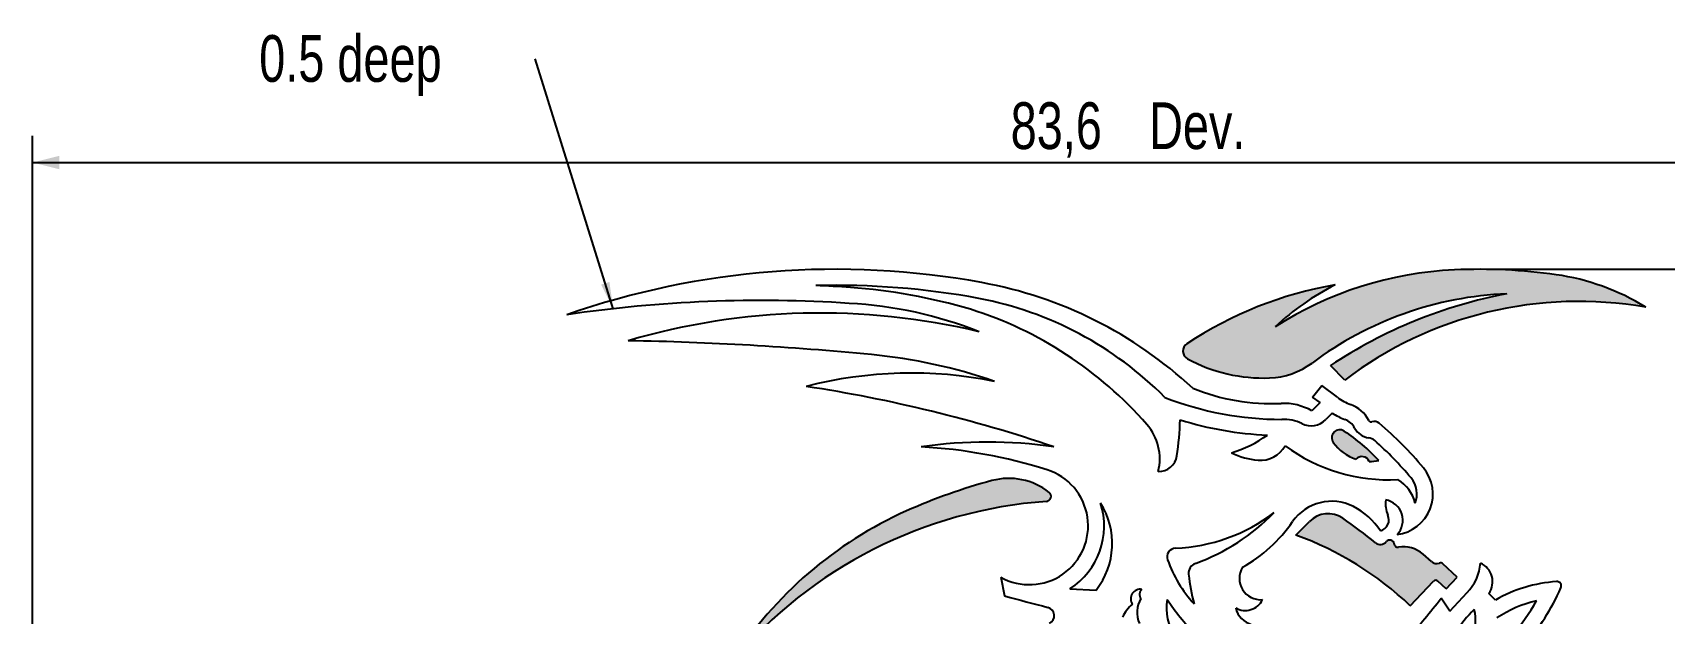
# Model space of a CAD drawing. Header units: millimetres. Extents: x 8 to 586, y 8 to 412.
# Drawn here: x 401.3 to 523.5, y 243.8 to 287.4 of the extents above; entities that cross this region are included whole.
import ezdxf

# ---------------------------------------------------------------- set-up
doc = ezdxf.new("R2010")
doc.units = ezdxf.units.MM
for name, color, linetype in [('DIMENSIONS', 2, 'Continuous'), ('HATCH', 3, 'Continuous'), ('TEXT', 2, 'Continuous')]:
    doc.layers.add(name, color=color, linetype=linetype)
doc.layers.add('OUTLINE', color=7, linetype='Continuous', lineweight=25)
doc.styles.add('SLDTEXTSTYLE0', font='TXT', dxfattribs={"width": 0.75})
doc.dimstyles.new('SLDDIMSTYLE13', dxfattribs={"dimtxt": 0.18, "dimasz": 2, "dimexe": 0, "dimexo": 0.0625, "dimgap": 0, "dimtad": 0, "dimtih": 1, "dimtoh": 1, "dimdec": 0, "dimrnd": 1e-09, "dimzin": 0, "dimdsep": 46, "dimtxsty": 'Standard', "dimsah": 1, "dimcen": 0.09, "dimadec": 0, "dimazin": 0, "dimtfac": 2, "dimtdec": 0, "dimtofl": 0, "dimtmove": 0, "dimatfit": 3, "dimfxl": 0, "dimfrac": 2, "dimtolj": 1, "dimtzin": 0, "dimarcsym": 0})
doc.dimstyles.new('SLDDIMSTYLE22', dxfattribs={"dimtxt": 3.5, "dimasz": 2, "dimexe": 0, "dimexo": 0.0625, "dimgap": 0.875, "dimtad": 1, "dimlfac": 0.5, "dimrnd": 1e-09, "dimzin": 12, "dimdsep": 46, "dimtxsty": 'SLDTEXTSTYLE0', "dimsah": 1, "dimcen": 0.09, "dimadec": 0, "dimazin": 3, "dimtfac": 1, "dimtofl": 0, "dimtmove": 0, "dimatfit": 3, "dimfxl": 0, "dimfrac": 2, "dimtolj": 1, "dimtzin": 12, "dimarcsym": 0})

# ---------------------------------------------------------------- blocks, each defined once
blk = doc.blocks.new('_D_45')
at = {"layer": 'DIMENSIONS'}
for p, q in [((401.2766302917757, 228.5485214960384), (401.2766302917757, 279.6193736303901)), ((568.4766345003709, 185.107031081562), (568.4766345003709, 279.6193736303901)), ((401.2766302917757, 277.6193736303901), (568.4766345003709, 277.6193736303901))]:
    blk.add_line(p, q, dxfattribs=at)
for points in [[(401.2766302917757, 277.6193736303901), (403.2766302917757, 277.1193736303901), (403.2766302917757, 278.1193736303901)], [(568.4766345003709, 277.6193736303901), (566.4766345003709, 278.1193736303901), (566.4766345003709, 277.1193736303901)]]:
    blk.add_solid(points, dxfattribs=at)
at = {"layer": 'DIMENSIONS', "char_height": 3.5, "attachment_point": 1, "style": 'SLDTEXTSTYLE0'}
for s, insert in [('83,6', (474.5127434692691, 282.131110544969)), ('Dev.', (484.8766325301836, 282.131110544969))]:
    blk.add_mtext(s, dxfattribs=dict(at, insert=insert))
blk = doc.blocks.new('_D_46')
at = {"layer": 'DIMENSIONS'}
for p, q in [((510.6234269950513, 269.61937363039), (578.476634500371, 269.61937363039)), ((576.476634500371, 157.819415514321), (576.476634500371, 269.61937363039)), ((554.0210699654325, 157.819415514321), (578.476634500371, 157.819415514321))]:
    blk.add_line(p, q, dxfattribs=at)
for points in [[(576.476634500371, 269.61937363039), (575.976634500371, 267.61937363039), (576.976634500371, 267.61937363039)], [(576.476634500371, 157.819415514321), (576.976634500371, 159.819415514321), (575.976634500371, 159.819415514321)]]:
    blk.add_solid(points, dxfattribs=at)
at = {"layer": 'DIMENSIONS', "insert": (571.9648975857922, 209.1937000418984), "char_height": 3.5, "attachment_point": 1, "rotation": 90, "style": 'SLDTEXTSTYLE0'}
blk.add_mtext('55,9', dxfattribs=at)
blk = doc.blocks.new('SW_NOTE_0_9')
at = {"layer": 'TEXT', "color": 0, "insert": (-20.67174029080088, 1.774522670229761), "char_height": 3.5, "attachment_point": 1, "style": 'SLDTEXTSTYLE0'}
blk.add_mtext('0.5 deep', dxfattribs=at)

msp = doc.modelspace()

# ---------------------------------------------------------------- hatches: boundary and pattern name
at = {"layer": 'HATCH'}
h = msp.add_hatch(color=256, dxfattribs=at)
edge = h.paths.add_edge_path(flags=0)
edge.add_arc((507.6656114243183, 251.0364868646903), 19.54031181335442, 116.9508823096813, 133.0627632692078, ccw=False)
edge.add_arc((503.7806518431047, 239.7989319987909), 29.08370971679693, 99.84179389218815, 123.5455515583265)
edge.add_arc((488.0736515385136, 263.4886744912555), 0.6598859429360435, 123.5453632921605, 241.6784063661843)
edge.add_arc((493.4615019561006, 273.4861687575988), 12.01677036285393, 241.6788548309257, 272.1178629107168)
edge.add_arc((493.6964987808059, 267.1341233493629), 5.660379534967584, 272.1169034490391, 306.741162678999)
edge.add_arc((512.7656681400761, 241.5897487100054), 26.21670150756843, 92.3829754691966, 126.74189182372609, ccw=False)
edge.add_arc((518.3580753666386, 232.4219020303179), 35.98774337768554, 100.7012040861452, 123.5617420857909)
edge.add_line((498.4627818177125, 262.4101491951691), (499.5335696821406, 261.3216933657282))
edge.add_arc((517.0394997875687, 238.2682367208258), 28.94683837890633, 79.99650312991969, 127.21167336487781, ccw=False)
edge.add_arc((512.9224064213261, 252.0667994912555), 17.31962776184078, 58.1271023275324, 81.92190362215825)
edge.add_arc((509.6234269950513, 228.8232501257514), 40.79612350463871, 81.92190674690914, 92.62325476843296)
edge.add_arc((509.0033390385136, 242.3568385537555), 27.24833679199217, 92.62319812692414, 122.5980706957938)
h = msp.add_hatch(color=256, dxfattribs=at)
edge = h.paths.add_edge_path(flags=0)
edge.add_arc((500.807904468201, 254.9892238076617), 0.5943015813827915, 23.481145347561323, 137.1204189090653, ccw=False)
edge.add_arc((501.4284838674914, 258.6194305325171), 3.394248485565242, 268.7255843420101, 281.0428169303822)
edge.add_arc((492.2086865178738, 246.3175339054425), 13.33737229936849, 42.2667659317762, 56.9464960643826)
edge.add_arc((499.1559222517814, 256.99348908066), 0.6000215840517049, 56.94705229529241, 215.5828428852917)
edge.add_arc((501.4283656758813, 258.6194364543247), 3.394248485565224, 215.5837587647246, 251.8743583898179)
h = msp.add_hatch(color=256, dxfattribs=at)
edge = h.paths.add_edge_path(flags=0)
edge.add_arc((479.6331608368665, 218.3053245906376), 34.01117422112674, 94.11923495139871, 139.7675969852075, ccw=False)
edge.add_arc((477.1627760748926, 252.607938136906), 0.3802796165705704, 274.1143597549736, 411.6621610562303)
edge.add_arc((474.3790104252321, 249.0885280068805), 4.86755037307741, 51.65729442869556, 105.0566627561498)
edge.add_arc((484.303212714277, 212.1962650650963), 43.07133102416977, 105.0564517033569, 114.0918122097152)
edge.add_arc((478.9963533125101, 224.0648937417388), 30.07028863032082, 114.0921591369711, 147.3843937610947)
h = msp.add_hatch(color=256, dxfattribs=at)
edge = h.paths.add_edge_path(flags=0)
edge.add_arc((503.5037052494509, 249.076687186568), 0.2762956917284932, 187.1314911261256, 279.3467562048653, ccw=False)
edge.add_arc((502.8996590819817, 249.001074185324), 0.3324646055698436, 7.137972457955376, 140.8510375894085)
edge.add_arc((502.1926700932009, 249.5765040810993), 0.5791016294875139, 230.5927088149564, 320.8608851813654, ccw=False)
edge.add_arc((479.4349488917664, 221.8771966732619), 35.27010345458988, 50.59352491583048, 55.57170536877891)
edge.add_arc((498.2766198810047, 249.3656536326658), 1.944080114364479, 55.57136254022702, 135.3544982184711)
edge.add_line((496.8934686964712, 250.7317942885979), (495.8748296172566, 249.7005424034876))
edge.add_arc((487.4298527103884, 226.4520533975055), 24.73479080200206, 46.56477027033128, 70.03652752287758, ccw=False)
edge.add_line((504.4358656675752, 244.4132727135433), (506.1887473413129, 246.2525644568143))
edge.add_arc((506.3519718510134, 246.0970118935993), 0.2254747003317524, 46.68367020344158, 136.3786603651966, ccw=False)
edge.add_line((506.5066533006593, 246.261062159144), (507.1245548588259, 245.6784938271931))
edge.add_line((507.1245548588259, 245.6784938271931), (507.9524357182011, 246.5472072060993))
edge.add_line((507.9524357182011, 246.5472072060993), (506.8849325649927, 247.553800837403))
edge.add_arc((506.711709433759, 247.370086603596), 0.2525018275133886, 46.68355278801343, 111.2821795242282)
edge.add_arc((506.4066593510135, 248.153347342818), 0.5880652070045402, 228.2757310635458, 291.2776486847498, ccw=False)
edge.add_line((506.0152745809463, 247.7144411461783), (505.3942234169411, 248.2682448608458))
edge.add_arc((503.910650006925, 246.6046138401275), 2.229048728942906, 48.27443208605334, 99.3481641741356)

# ---------------------------------------------------------------- linework, layer by layer
at = {"layer": 'OUTLINE'}
for p, q in [((499.5335514408572, 261.3217209275653), (498.4628136021121, 262.4101613458087)), ((497.1234972340091, 260.0496385987689), (497.8101427418216, 260.9096144135883)), ((498.9863808018191, 260.0280021127155), (497.8101427418216, 260.9096144135883)), ((497.6810390812381, 259.6316908296039), (497.0733101231082, 259.0149019654681)), ((497.6810390812381, 259.6316908296039), (497.1234972340091, 260.0496385987689)), ((498.5898907047732, 258.8442538674762), (498.1132919651492, 258.3604429658344)), ((495.8747799259646, 249.7005437310626), (496.893423305176, 250.7318232949664)), ((506.0153181416018, 247.7144573625018), (505.3942377430423, 248.26824411711)), ((507.952469096802, 246.5472196038653), (506.8849499088748, 247.5538228448321)), ((473.7739736896975, 246.5457294877459), (474.0630562168582, 245.1447819169452)), ((478.9500410419924, 245.6861113007953), (480.9142525059207, 245.5821011956622)), ((504.4359142643435, 244.4132541116168), (506.1887676578982, 246.2525938447406)), ((507.1245605808718, 245.678481906264), (506.5066988331301, 246.2610577042987)), ((507.1245605808718, 245.678481906264), (507.952469096802, 246.5472196038653)), ((507.3939735752566, 244.0006111558368), (506.7602569920047, 244.9655507501056)), ((507.3939735752566, 244.0006111558368), (508.6896593433841, 245.3927372392108)), ((510.8112270695193, 244.8356126244952), (510.3217537266238, 245.336410849898))]:
    msp.add_line(p, q, dxfattribs=at)
for centre, radius, start, end in [((461.3757755619509, 208.6008571084429), 61.01850509643568, 79.63529972201049, 109.2380333009747), ((509.0033390385136, 242.3568385537555), 27.24833679199226, 92.62319812692415, 122.5980706957938), ((509.6234269950513, 228.8232501257514), 40.7961235046387, 81.92190674690913, 92.62325476843296), ((512.9224064213261, 252.0667994912555), 17.31962776184078, 58.1271023275324, 81.92190362215825), ((461.3757755619509, 208.6008571084429), 59.81850433349612, 79.63529972201054, 91.39083756782985), ((455.8119327885135, 168.3287623818805), 100.1574172973633, 86.1662378139175, 87.6470910061312), ((459.4204070877402, 225.7855451043746), 42.58862304687502, 73.51759521594695, 85.84165131954985), ((466.6721495560897, 237.5587590404626), 31.58023643493653, 47.13037146916947, 79.63537857808184), ((503.7806518431047, 239.7989319987909), 29.08370971679696, 99.84179389218815, 123.5455515583266), ((507.6656114243183, 251.0364868646903), 19.54031181335449, 116.9508823096821, 133.0627632692086), ((512.7656681400761, 241.5897487100054), 26.21670150756842, 92.38297546919742, 126.7418918237269), ((518.3580753666386, 232.4219020303179), 35.98774337768551, 100.7012040861452, 123.5617420857909), ((455.8119327885135, 168.3287623818805), 98.95742034912114, 86.16623781391763, 98.4499596366162), ((460.791314904961, 236.2251199367257), 30.88304138183582, 68.40414308374692, 86.96135521637525), ((462.7550852687261, 238.8027061668491), 29.16447067260753, 41.16637922341129, 72.54391599492997), ((467.093366703651, 241.2032172771048), 26.72055291851289, 44.77749333374858, 79.1178862469511), ((517.0394997875687, 238.2682367208258), 28.94683837890648, 79.99650312992053, 127.2116733648786), ((460.2821354936768, 215.2928880851843), 51.04801177978526, 76.54733574970572, 106.3829197590188), ((441.5695621830448, 28.76449236234918), 235.5432739257813, 84.51285392153255, 88.95051378236914), ((488.0736515385136, 263.4886744912555), 0.6598859429360532, 123.5453632921633, 241.6784063661843), ((460.2905500229517, 223.6487369035738), 39.76190567016603, 70.89234205844923, 84.51270302543195), ((493.4615019561006, 273.4861687575988), 12.01677036285395, 241.6788548309257, 272.1178629107168), ((467.0818816113371, 230.4721664666915), 31.37150955200195, 78.55586249898975, 104.5301910900762), ((493.6964987808059, 267.1341233493629), 5.660379534967609, 272.1169034490391, 306.741162678999), ((442.9216129642948, 153.9488185342242), 108.1255310335864, 71.20468794643712, 81.33521249884174), ((494.0747007315334, 275.4117733335259), 15.85353088378922, 248.0831807497303, 272.4746947855291), ((494.7991192597297, 282.3402442236917), 23.96606445312499, 248.6164966137887, 270.0283564409564), ((494.9452723930596, 255.267827247143), 4.309218406677336, 60.40688227946374, 92.47444945203887), ((501.3472111088259, 263.1778224404742), 3.93636679649365, 233.1478825834492, 249.3951745810477), ((499.0579447100363, 257.0889174874828), 2.568670034408503, 27.83547942076977, 69.39491948995293), ((481.7506518999439, 255.4123816076369), 3.931300640106277, 346.2089854242346, 41.1664585428268), ((464.4248950002801, 258.9752303198517), 22.78594671357653, 351.5598399086002, 358.4231154316749), ((494.799115405701, 282.3402369912555), 25.16606521606442, 252.4299915538253, 267.5962900020553), ((494.9452373396512, 255.2678584751629), 3.109224204796858, 63.7771304316171, 92.47481331884615), ((497.0060337017692, 259.4515133327581), 1.554449200630495, 243.7735485762973, 315.4217281447363), ((501.3472111088259, 263.1778224404742), 5.136366844177546, 237.532918672109, 249.3951745810504), ((499.0579447099752, 257.0889173601728), 1.368670105934187, 27.83596732462203, 69.39469770856178), ((501.5008976322634, 258.3788722451617), 0.1939378380776817, 207.8349283117943, 287.3789288951627), ((501.735486923812, 257.629568954307), 0.5912293791770955, 49.68853761327839, 107.3858158808684), ((484.4546284953586, 237.2584794800422), 27.30469703760337, 39.84288408806391, 49.69188083646917), ((472.7668873173083, 222.4652920762488), 34.20944508969946, 81.61002123008763, 98.32435019694468), ((488.4657543016904, 264.4910222242339), 9.003824234008695, 286.6479912567102, 305.8865985942507), ((499.1559222517814, 256.99348908066), 0.6000215840517235, 56.94705229529241, 215.5828428852917), ((501.4283656758813, 258.6194364543247), 3.394248485565256, 215.5837587647246, 251.8743583898182), ((492.2086865178738, 246.3175339054425), 13.33737229936852, 42.2667659317762, 56.94649606438261), ((501.5008976322634, 258.3788722451617), 1.393937826156562, 207.8349283118143, 262.5664908859274), ((501.2106068685951, 256.1535783490557), 0.850210487842709, 48.43299002020177, 82.56969550897419), ((484.4547550541385, 237.258327811568), 26.10469648328026, 39.84329859462751, 48.43412474427331), ((465.6810172590033, 217.966107451225), 38.40749359130863, 72.4888296349365, 86.81617450261754), ((485.6230883903849, 255.8298002206512), 1.355661286225077, 267.6973123169619, 351.5585568854108), ((493.5070011478884, 260.9018824990681), 5.606623172760044, 243.9550714472852, 265.2061609246592), ((493.2169144701024, 257.4427739947039), 2.135372400283662, 265.205941483619, 330.5422902416015), ((502.7938670387968, 266.8106977126353), 12.9652605056763, 233.4691473612484, 273.1992034612431), ((500.807904468201, 254.9892238076617), 0.5943015813828513, 23.48114534756207, 137.1204189090701), ((475.9126407963259, 250.3946193154742), 4.403162956237907, 240.9404180867604, 72.48885230285899), ((501.4284838674914, 258.6194305325171), 3.394248485565258, 268.7255843420101, 281.0428169303822), ((503.0620548575051, 252.7851832792158), 3.070117472742263, 277.3577264411788, 39.84329859462611), ((484.303212714277, 212.1962650650963), 43.07133102416981, 105.0564517033569, 114.0918122097152), ((474.3790104252321, 249.0885280068805), 4.867550373077423, 51.65729442869556, 105.0566627561498), ((502.0525328582368, 251.4576684411382), 2.818555976712211, 13.00027251729455, 58.68570383276123), ((503.0620545371543, 252.7851830118989), 1.87011733565136, 338.2342160190275, 39.84329859463034), ((479.6331608368665, 218.3053245906376), 34.01117422112676, 94.11923495139952, 139.7675969852083), ((477.1627760748926, 252.607938136906), 0.3802796165706369, 274.1143597549736, 51.66216105622954), ((475.9126407963259, 250.3946193154742), 5.603163242340173, 302.8253982880805, 17.73720897258004), ((476.4478576578281, 249.0801048887227), 5.67317621745011, 321.9326066043805, 32.18122164355498), ((498.553972350054, 248.6517908957065), 3.583182044333992, 63.03373306156055, 144.8591100482505), ((497.5980620775937, 246.9134171446863), 5.566385746002005, 33.93404429276841, 62.37820273264922), ((504.4620792728884, 252.0000880654742), 1.878830790519769, 169.6357940001117, 205.0618168672737), ((502.3235514565807, 250.8089492440156), 1.55647087097171, 316.6419280381091, 79.24877476716496), ((478.9963533125101, 224.0648937417388), 30.07028863032084, 114.0921591369711, 147.3843937610947), ((486.2853854229598, 261.8425377768201), 13.13654151761556, 272.4600447159953, 307.2657010068998), ((483.0821354252321, 262.1954616006305), 15.53360366821298, 289.8483906197973, 315.913228369026), ((486.2503626020109, 257.2116295100496), 11.4052057266235, 299.5611323132345, 325.2715914079574), ((498.2766198810047, 249.3656536326658), 1.944080114364516, 55.57136254022702, 135.3544982184711), ((479.4349488917664, 221.8771966732619), 35.27010345458991, 50.59352491583048, 55.57170536877891), ((501.9824192229043, 250.8449236996389), 0.8567044734955658, 285.8488101021967, 24.7965364200448), ((487.4298527103884, 226.4520533975055), 24.73479080200222, 46.5647702703321, 70.03652752287844), ((502.8996590819817, 249.001074185324), 0.3324646055699183, 7.137972457955376, 140.8510375894085), ((486.8771499684734, 248.0692422573381), 0.649460613727577, 92.46289330553223, 199.5430429801153), ((502.1926700932009, 249.5765040810993), 0.5791016294875685, 230.5927088149572, 320.8608851813663), ((503.5037052494509, 249.076687186568), 0.2762956917285055, 187.1314911261264, 279.3467562048651), ((503.910650006925, 246.6046138401275), 2.229048728943123, 48.27443208605334, 99.3481641741357), ((495.4169132572634, 251.1005519326617), 9.711270332336507, 199.5430376782829, 222.3729010045816), ((488.6231468967059, 246.8452677952379), 0.786054968833927, 109.8451269209247, 185.8739865723498), ((493.2410099369511, 246.4587062295367), 1.597784757614206, 148.6052863758046, 274.4623846984195), ((506.4066593510135, 248.153347342818), 0.5880652070044993, 228.2757310635466, 291.2776486847506), ((506.711709433759, 247.370086603596), 0.2525018275135822, 46.68355278801343, 111.2821795242282), ((506.1565372807009, 247.8753932412555), 3.546892881393626, 315.576213996715, 355.5618529893879), ((509.0908634525759, 246.214138358443), 1.511786103248697, 324.5076425629833, 66.53686348651262), ((484.2274644132935, 244.9316773279), 0.7154386043546525, 80.32572909016761, 214.9086158512273), ((484.6412683289609, 245.2520312632908), 0.4840902643737478, 127.3332938646816, 218.1642299726623), ((502.3264591557011, 248.2547267373492), 14.56166172027583, 185.8726052997996, 194.7161812535598), ((506.3519718510134, 246.0970118935993), 0.2254747003320128, 46.68367020344239, 136.3786603651974), ((516.1072706360561, 235.593744511037), 10.65177822113033, 93.89423547783466, 119.8150088084557), ((498.9823429447635, 253.2812770303179), 18.35623931884761, 319.753008281616, 335.7442053326287), ((515.4070371800618, 245.8805209853526), 0.3411964178085614, 335.7399928904708, 93.89571907679144), ((528.3730900150761, 443.0477565225054), 205.2198181152343, 254.6542289966615, 255.5863312523148), ((485.2302711912337, 242.5075327988974), 2.56625294685361, 128.2716629525127, 155.676471940489), ((486.1424991947634, 243.9036525185992), 2.154590845108117, 150.8574729527208, 202.3565428615745), ((490.1035831644647, 244.2088241395727), 3.923134326934924, 170.2211110879439, 212.7724044518051), ((504.9130070072634, 257.6335109170367), 22.61751747131337, 214.3392491565255, 222.6917372283722), ((492.0743839603885, 245.4850123818805), 1.431780695915321, 240.2610055096391, 334.3735774815845), ((-1767.848029263815, 2103.731299838999), 2937.490966796876, 320.6683448989635, 320.7449731431937), ((516.1072205237447, 235.5937181343864), 9.451778411865225, 103.6018256251762, 123.2324907414475), ((498.9823429447635, 253.2812770303179), 17.15624046325671, 319.759667937656, 330.2974560723126), ((477.1286520485527, 243.6611048741901), 0.6467145680805751, 295.7741991775255, 75.59135122527474), ((493.0305216468094, 244.6467331011202), 1.714865088463098, 193.6581171258509, 254.8663979676101), ((513.715619311951, 239.1957667764117), 6.661787033081147, 132.2812441990601, 151.4459347308544), ((504.8768627028717, 243.1772649455447), 4.45868396759014, 343.7380964443977, 12.26579184292526)]:
    msp.add_arc(centre, radius, start, end, dxfattribs=at)

# ---------------------------------------------------------------- block references
at = {"layer": 'TEXT'}
msp.add_blockref('SW_NOTE_0_9', (438.9129892227926, 285.3940896785114), dxfattribs=at)

# ---------------------------------------------------------------- dimensions: what is measured, and where the dimension line sits
at = {"layer": 'DIMENSIONS'}
dim = msp.add_linear_dim(base=(568.4766345003709, 277.6193736303901), p1=(401.2766302917757, 227.5485214960384), p2=(568.4766345003709, 184.107031081562), text='<> Dev.', dimstyle='SLDDIMSTYLE22', dxfattribs=at)
dim.commit()
dim.dimension.update_dxf_attribs({"geometry": '_D_45', "text_midpoint": (484.8766323960734, 277.6193736303901), "dimtype": 160})
dim = msp.add_linear_dim(base=(576.4766345003711, 269.61937363039), p1=(553.0210699654325, 157.819415514321), p2=(509.6234269950513, 269.61937363039), angle=90.0000000000002, dimstyle='SLDDIMSTYLE22', dxfattribs=at)
dim.commit()
dim.dimension.update_dxf_attribs({"geometry": '_D_46', "text_midpoint": (576.4766345003711, 213.7193945723556), "dimtype": 160})

# ---------------------------------------------------------------- leaders
at = {"layer": 'TEXT'}
msp.add_leader([(444.7494874140733, 266.665903607819), (438.9129892227926, 285.3940896785114)], dimstyle='SLDDIMSTYLE13', dxfattribs=at)

doc.saveas('drawing.dxf')
